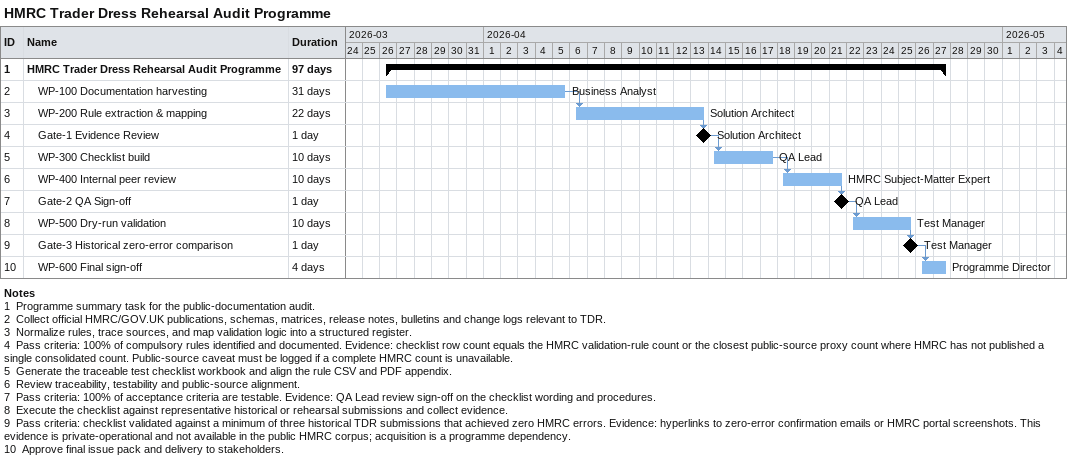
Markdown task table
HMRC Trader Dress Rehearsal Audit Programme

| ID | Level | Task | Duration | Start | Finish | Predecessors | Resources |
|---|---|---|---|---|---|---|---|
| 1 | 1 | **HMRC Trader Dress Rehearsal Audit Programme** | 97d | 2026-03-26 | 2026-04-27 |  |  |
| 2 | 2 | WP-100 Documentation harvesting | 31d | 2026-03-26 | 2026-04-05 |  | Business Analyst |
| 3 | 2 | WP-200 Rule extraction & mapping | 22d | 2026-04-06 | 2026-04-13 | 2 | Solution Architect |
| 4 | 2 | Gate-1 Evidence Review | 1d | 2026-04-13 | 2026-04-13 | 3 | Solution Architect |
| 5 | 2 | WP-300 Checklist build | 10d | 2026-04-14 | 2026-04-17 | 4 | QA Lead |
| 6 | 2 | WP-400 Internal peer review | 10d | 2026-04-18 | 2026-04-21 | 5 | HMRC Subject-Matter Expert |
| 7 | 2 | Gate-2 QA Sign-off | 1d | 2026-04-21 | 2026-04-21 | 6 | QA Lead |
| 8 | 2 | WP-500 Dry-run validation | 10d | 2026-04-22 | 2026-04-25 | 7 | Test Manager |
| 9 | 2 | Gate-3 Historical zero-error comparison | 1d | 2026-04-25 | 2026-04-25 | 8 | Test Manager |
| 10 | 2 | WP-600 Final sign-off | 4d | 2026-04-26 | 2026-04-27 | 9 | Programme Director |

Notes
- 1: Programme summary task for the public-documentation audit.
- 2: Collect official HMRC/GOV.UK publications, schemas, matrices, release notes, bulletins and change logs relevant to TDR.
- 3: Normalize rules, trace sources, and map validation logic into a structured register.
- 4: Pass criteria: 100% of compulsory rules identified and documented. Evidence: checklist row count equals the HMRC validation-rule count or the closest public-source proxy count where HMRC has not published a single consolidated count. Public-source caveat must be logged if a complete HMRC count is unavailable.
- 5: Generate the traceable test checklist workbook and align the rule CSV and PDF appendix.
- 6: Review traceability, testability and public-source alignment.
- 7: Pass criteria: 100% of acceptance criteria are testable. Evidence: QA Lead review sign-off on the checklist wording and procedures.
- 8: Execute the checklist against representative historical or rehearsal submissions and collect evidence.
- 9: Pass criteria: checklist validated against a minimum of three historical TDR submissions that achieved zero HMRC errors. Evidence: hyperlinks to zero-error confirmation emails or HMRC portal screenshots. This evidence is private-operational and not available in the public HMRC corpus; acquisition is a programme dependency.
- 10: Approve final issue pack and delivery to stakeholders.
